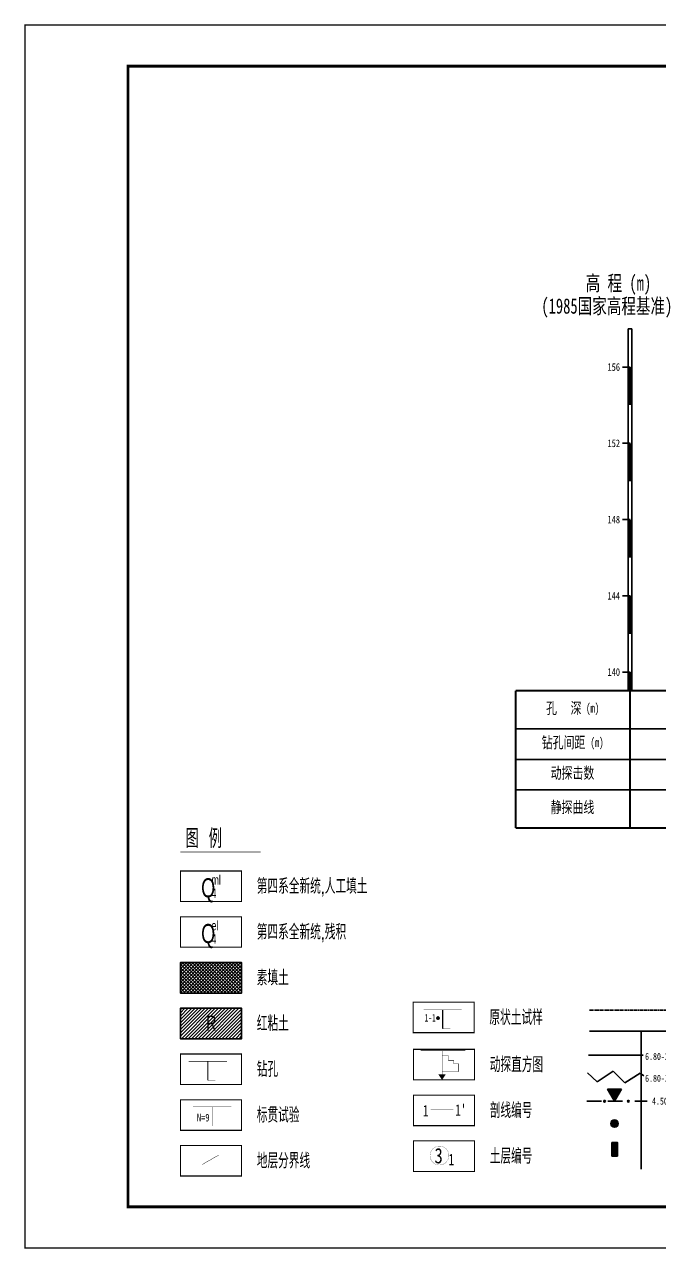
# Model space of a CAD drawing. Header units: millimetres. Extents: x 7577 to 20709, y -191 to 3630.
# Drawn here: x 11084.6 to 11250.8, y 466.6 to 787.6 of the extents above; entities that cross this region are included whole.
import ezdxf
from ezdxf.enums import TextEntityAlignment as Align

# ---------------------------------------------------------------- set-up
doc = ezdxf.new("R2010")
doc.units = ezdxf.units.MM
doc.linetypes.add('DASHED2', pattern=[0.375, 0.25, -0.125])
for name, color, linetype in [('GiCAD_PouMian', 7, 'Continuous'), ('GiCAD_TLTuKuang', 7, 'Continuous'), ('GiCAD_TuLi', 7, 'Continuous'), ('GiCAD_WXP', 1, 'Continuous')]:
    doc.layers.add(name, color=color, linetype=linetype)
doc.styles.add('LZ_FONTS_FS', font='simfang.ttf', dxfattribs={"width": 0.7})
doc.styles.add('LZ_PMT_BZ', font='simfang.ttf', dxfattribs={"width": 0.7, "height": 3})
doc.styles.add('两侧标尺', font='simfang.ttf', dxfattribs={"width": 0.7, "height": 2})
doc.styles.add('图例', font='ComFont.shx', dxfattribs={"width": 0.7, "height": 2, "bigfont": 'HZTXT12A.SHX'})
doc.styles.add('标注栏-第一列', font='simfang.ttf', dxfattribs={"width": 0.7, "height": 3})
doc.styles.add('高程系统', font='simfang.ttf', dxfattribs={"width": 0.7, "height": 4})
pattern_1 = [(45, (-592.32915, 78.45997), (-0.088388348, 0.088388348), [])]

# ---------------------------------------------------------------- blocks, each defined once
blk = doc.blocks.new('tlgkzk')
for points, const_width in [([(2.17, 6.08), (12.17, 6.08)], 0.1), ([(7.17, 6.08), (7.17, 1.08)], 0.3), ([(7.17, 1.08), (9.17, 1.08)], 0.1)]:
    blk.add_lwpolyline(points, dxfattribs=dict(const_width=const_width))
blk = doc.blocks.new('tlgkbg')
at = {"const_width": 0.1}
for points in [[(3.3, 6.16), (13.3, 6.16)], [(8.3, 6.16), (8.3, 1.16)]]:
    blk.add_lwpolyline(points, dxfattribs=at)
at = {"style": 'LZ_PMT_BZ', "width": 0.7}
blk.add_text('N=9', height=2, dxfattribs=at).set_placement((4.31, 2.32))
blk = doc.blocks.new('tlgkfcx')
blk.add_lwpolyline([(5.6, 2.97, 0, 0, 0), (5.69, 3.02, 0.1, 0.1, 0), (10.03, 5.5, 0.1, 0.1, 0)], format="xyseb")
blk = doc.blocks.new('tlgkyzt')
at = {"const_width": 0.1}
for points in [[(2.74, 6.02), (12.74, 6.02)], [(7.74, 1.02), (9.74, 1.02)]]:
    blk.add_lwpolyline(points, dxfattribs=at)
at = {"const_width": 0.5}
blk.add_lwpolyline([(6.28, 3.84, 1), (6.78, 3.84, 1)], format="xyb", close=True, dxfattribs=at)
blk.add_lwpolyline([(7.74, 6.02, 0.3, 0.3, 0), (7.74, 1.02, 0.1, 0.1, 0), (7.74, 1.02, 0.1, 0.1, 0)], format="xyseb")
at = {"style": 'LZ_FONTS_FS', "width": 0.6}
blk.add_text('1-1', height=2, dxfattribs=at).set_placement((3.01, 2.91))
blk = doc.blocks.new('tlgkdtzft')
at = {"const_width": 0.1}
for points in [[(1.92, 7.67), (13.62, 7.67)], [(7.5, 7.67), (7.5, 1.5)], [(7.44, 6.29), (9.21, 6.29), (9.21, 5.05), (10.58, 5.05), (10.58, 4.18), (11.85, 4.18), (11.85, 2.18), (7.44, 2.18)]]:
    blk.add_lwpolyline(points, dxfattribs=at)
blk.add_lwpolyline([(7.5, 0, 0, 2, 0), (7.5, 1.5, 2, 2, 0)], format="xyseb")
blk = doc.blocks.new('tlgkpxbh')
at = {"const_width": 0.1}
blk.add_lwpolyline([(4.48, 4.15), (10.48, 4.15)], dxfattribs=at)
at = {"style": 'LZ_PMT_BZ', "width": 0.7}
for s, p in [('1', (2.5, 2.43)), ("1'", (10.98, 2.6))]:
    blk.add_text(s, height=3, dxfattribs=at).set_placement(p)
blk = doc.blocks.new('tlgkdcbh')
at = {"const_width": 0.05}
blk.add_lwpolyline([(4.34, 4.16, 1), (9.29, 4.16, 1)], format="xyb", close=True, dxfattribs=at)
at = {"style": 'LZ_PMT_BZ'}
for s, height, width, p in [('3', 4, 0.8, (5.5, 2.12)), ('1', 3, 0.7, (9.24, 1.62))]:
    blk.add_text(s, height=height, dxfattribs=dict(at, width=width)).set_placement(p)
blk = doc.blocks.new('tl_spec')
at = {"layer": 'GiCAD_TLTuKuang'}
h = blk.add_hatch(dxfattribs=at)
h.set_pattern_fill('ANSI31', color=256, style=0)
h.set_pattern_definition(pattern_1)
h.paths.add_polyline_path([(6.58, -23.87), (8.4, -20.73), (4.77, -20.73)])
h = blk.add_hatch(dxfattribs=at)
h.set_pattern_fill('ANSI31', color=256, style=0)
h.set_pattern_definition(pattern_1)
edge = h.paths.add_edge_path()
edge.add_arc((6.58, -29.72), 0.97, 0, 360)
h = blk.add_hatch(dxfattribs=at)
h.set_pattern_fill('ANSI31', color=256, style=0)
h.set_pattern_definition(pattern_1)
h.paths.add_polyline_path([(5.91, -34.65), (7.34, -34.65), (7.34, -38.26), (5.91, -38.26)])
at = {"layer": 'GiCAD_TLTuKuang', "linetype": 'DASHED2'}
blk.add_line((0, 0), (28.68, 0), dxfattribs=at)
at = {"layer": 'GiCAD_TLTuKuang'}
for p, q in [((28.68, -5.47), (0, -5.47)), ((13.56, -5.47), (13.56, -41.67)), ((-0.2, -11.74), (14.08, -11.74)), ((2.04, -18.77), (6.26, -15.96)), ((6.26, -15.96), (9.26, -19.04)), ((-0.46, -16.39), (2.04, -18.77)), ((9.26, -19.04), (13.32, -16.51)), ((13.32, -16.51), (14.26, -17.17)), ((4.77, -20.73), (8.4, -20.73)), ((6.58, -23.87), (4.77, -20.73)), ((6.58, -23.87), (8.4, -20.73)), ((3.17, -23.87), (-0.65, -23.87)), ((8.67, -23.87), (4.86, -23.87)), ((15.13, -23.87), (11.9, -23.87))]:
    blk.add_line(p, q, dxfattribs=at)
blk.add_lwpolyline([(5.91, -34.65), (7.34, -34.65), (7.34, -38.26), (5.91, -38.26)], close=True, dxfattribs=at)
for centre, radius in [((3.98, -23.87), 0.22), ((10.22, -23.87), 0.22), ((6.58, -29.72), 0.97)]:
    blk.add_circle(centre, radius, dxfattribs=at)
at = {"layer": 'GiCAD_TLTuKuang', "color": 7, "style": 'LZ_FONTS_FS', "width": 0.7}
for s, p in [('原始地面线', (31.29, -1.6)), ('实际地面线', (31.29, -7.85)), ('分层界线及标高', (31.29, -13.58)), ('分层界线及标高', (31.29, -19.83)), ('静止水位深度及标高', (31.29, -25.82)), ('取原状土试样位置', (31.29, -32.07)), ('取岩石试样位置', (31.29, -38.66))]:
    blk.add_text(s, height=4, dxfattribs=at).set_placement(p)
at = {"layer": 'GiCAD_TLTuKuang', "linetype": 'DASHED2', "style": 'LZ_FONTS_FS', "width": 0.7}
for s, p in [('6.80-2052.19', (14.6, -13.02)), ('6.80-2052.19', (14.6, -18.75)), ('4.50-2055.45', (16.42, -24.74))]:
    blk.add_text(s, height=1.8229, dxfattribs=at).set_placement(p)

msp = doc.modelspace()

# ---------------------------------------------------------------- hatches: boundary and pattern name
at = {"layer": 'GiCAD_TuLi'}
h = msp.add_hatch(dxfattribs=at)
h.set_pattern_fill('GKSTT', scale=0.125, style=0, pattern_type=2)
h.set_pattern_definition([(45, (-921.25996, -58.71925), (-0.441941738, 0.441941738), []), (135, (-921.25996, -58.71925), (-0.441941738, -0.441941738), [])])
h.paths.add_polyline_path([(11125.47, 533.63), (11141.47, 533.63), (11141.47, 541.63), (11125.47, 541.63)])
h = msp.add_hatch(dxfattribs=at)
h.set_pattern_fill('GKHNT', scale=0.125, style=0, pattern_type=2)
h.set_pattern_definition([(45, (-921.25996, -58.71925), (-0.441941738, 0.441941738), [])])
h.paths.add_polyline_path([(11125.47, 521.63), (11141.47, 521.63), (11141.47, 529.63), (11125.47, 529.63)])

# ---------------------------------------------------------------- linework, layer by layer
at = {"layer": 'GiCAD_PouMian', "color": 1}
for p, q in [((11242.85, 612.91), (11242.85, 707.81)), ((11242.85, 707.81), (11243.85, 707.81)), ((11243.85, 612.91), (11243.85, 707.81)), ((11241.35, 697.81), (11243.35, 697.81)), ((11241.35, 677.81), (11243.35, 677.81)), ((11241.35, 657.81), (11243.35, 657.81)), ((11241.35, 637.81), (11243.35, 637.81)), ((11241.35, 617.81), (11243.35, 617.81))]:
    msp.add_line(p, q, dxfattribs=at)
at = {"layer": 'GiCAD_PouMian'}
for points, const_width in [([(11084.69, 466.75), (11538.29, 466.75), (11538.29, 787.51), (11084.69, 787.51), (11084.69, 466.75)], 0.27), ([(11111.69, 477.55), (11527.49, 477.55), (11527.49, 776.71), (11111.69, 776.71), (11111.69, 477.55), (11527.49, 477.55)], 0.756)]:
    msp.add_lwpolyline(points, dxfattribs=dict(at, const_width=const_width))
at = {"layer": 'GiCAD_PouMian', "color": 1, "const_width": 1, "flags": 128}
for points in [[(11243.35, 697.81), (11243.35, 687.81)], [(11243.35, 677.81), (11243.35, 667.81)], [(11243.35, 657.81), (11243.35, 647.81)], [(11243.35, 637.81), (11243.35, 627.81)], [(11243.35, 617.81), (11243.35, 612.91)]]:
    msp.add_lwpolyline(points, dxfattribs=at)
at = {"layer": 'GiCAD_TuLi', "color": 7, "flags": 128}
for points, const_width in [([(11125.47, 570.63), (11146.47, 570.63)], 0.2), ([(11125.47, 569.63), (11146.47, 569.63)], 0.01)]:
    msp.add_lwpolyline(points, dxfattribs=dict(at, const_width=const_width))
at = {"layer": 'GiCAD_TuLi', "color": 7, "const_width": 0.3, "flags": 128}
for points in [[(11125.47, 557.63), (11141.47, 557.63), (11141.47, 565.63), (11125.47, 565.63)], [(11125.47, 545.63), (11141.47, 545.63), (11141.47, 553.63), (11125.47, 553.63)], [(11125.47, 533.63), (11141.47, 533.63), (11141.47, 541.63), (11125.47, 541.63)], [(11125.47, 521.63), (11141.47, 521.63), (11141.47, 529.63), (11125.47, 529.63)], [(11186.47, 523.22), (11202.47, 523.22), (11202.47, 531.22), (11186.47, 531.22)], [(11125.47, 509.63), (11141.47, 509.63), (11141.47, 517.63), (11125.47, 517.63)], [(11186.57, 510.84), (11202.57, 510.84), (11202.57, 518.84), (11186.57, 518.84)], [(11125.47, 497.63), (11141.47, 497.63), (11141.47, 505.63), (11125.47, 505.63)], [(11186.57, 498.84), (11202.57, 498.84), (11202.57, 506.84), (11186.57, 506.84)], [(11186.57, 486.84), (11202.57, 486.84), (11202.57, 494.84), (11186.57, 494.84)], [(11125.47, 485.63), (11141.47, 485.63), (11141.47, 493.63), (11125.47, 493.63)]]:
    msp.add_lwpolyline(points, close=True, dxfattribs=at)
at = {"layer": 'GiCAD_TuLi'}
for points in [[(11125.47, 533.63), (11141.47, 533.63), (11141.47, 541.63), (11125.47, 541.63)], [(11125.47, 521.63), (11141.47, 521.63), (11141.47, 529.63), (11125.47, 529.63)]]:
    msp.add_lwpolyline(points, close=True, dxfattribs=at)
at = {"layer": 'GiCAD_WXP', "color": 1, "const_width": 0.5}
for points in [[(11213.35, 612.91), (11431.83, 612.91)], [(11213.35, 612.91), (11213.35, 576.91)], [(11243.35, 612.91), (11243.35, 576.91)], [(11213.35, 576.91), (11431.83, 576.91)]]:
    msp.add_lwpolyline(points, dxfattribs=at)
at = {"layer": 'GiCAD_WXP', "color": 1}
for points in [[(11213.35, 602.91), (11431.83, 602.91)], [(11213.35, 594.91), (11431.83, 594.91)], [(11213.35, 586.91), (11431.83, 586.91)]]:
    msp.add_lwpolyline(points, dxfattribs=at)

# ---------------------------------------------------------------- block references
at = {"layer": 'GiCAD_TuLi'}
for name, p in [('tl_spec', (11232.7, 529.11)), ('tlgkyzt', (11186.47, 523.22)), ('tlgkdtzft', (11186.57, 510.84)), ('tlgkzk', (11125.47, 509.63)), ('tlgkpxbh', (11186.57, 498.84)), ('tlgkbg', (11125.47, 497.63)), ('tlgkfcx', (11125.47, 485.63)), ('tlgkdcbh', (11186.57, 486.84))]:
    msp.add_blockref(name, p, dxfattribs=at)

# ---------------------------------------------------------------- texts
at = {"layer": 'GiCAD_PouMian', "color": 1, "width": 0.7}
for s, height, style, p in [('高 程 (m)', 4, '高程系统', (11231.73, 717.81)), ('(1985国家高程基准)', 4, '高程系统', (11220.1, 711.81)), ('156', 2, '两侧标尺', (11237.45, 696.81)), ('152', 2, '两侧标尺', (11237.45, 676.81)), ('148', 2, '两侧标尺', (11237.45, 656.81)), ('144', 2, '两侧标尺', (11237.45, 636.81)), ('140', 2, '两侧标尺', (11237.45, 616.81))]:
    msp.add_text(s, height=height, dxfattribs=dict(at, style=style)).set_placement(p)
at = {"layer": 'GiCAD_TuLi', "color": 7, "style": '图例', "width": 0.7}
for s, height, p in [(' 图  例 ', 5, (11125.47, 571.63)), ('Q', 5, (11130.9, 558.73)), ('ml', 2.5, (11133.59, 562.06)), ('第四系全新统,人工填土', 4, (11145.47, 559.63)), ('4', 2.5, (11133.59, 558.53)), ('el', 2.5, (11133.59, 550.06)), ('Q', 5, (11130.9, 546.73)), ('4', 2.5, (11133.59, 546.53)), ('第四系全新统,残积', 4, (11145.47, 547.63)), ('素填土', 4, (11145.47, 535.63)), ('R', 4, (11132.17, 523.73)), ('红粘土', 4, (11145.47, 523.63)), ('原状土试样', 4, (11206.47, 525.22)), ('动探直方图', 4, (11206.57, 512.84)), ('钻孔', 4, (11145.47, 511.63)), ('标贯试验', 4, (11145.47, 499.63)), ('剖线编号', 4, (11206.57, 500.84)), ('地层分界线', 4, (11145.47, 487.63)), ('土层编号', 4, (11206.57, 488.84))]:
    msp.add_text(s, height=height, dxfattribs=at).set_placement(p)
at = {"layer": 'GiCAD_WXP', "color": 4, "style": '标注栏-第一列', "width": 0.7}
for s, height, p in [('孔', 3, (11221.33, 605.96)), ('深', 3, (11227.76, 605.96)), (' (m)', 2.43, (11230.67, 606.41)), ('钻孔间距', 3, (11220.19, 596.96)), (' (m)', 2.43, (11231.81, 597.41)), ('动探击数', 3, (11222.54, 588.96)), ('静探曲线', 3, (11222.54, 579.96))]:
    msp.add_text(s, height=height, dxfattribs=at).set_placement(p, align=Align.BOTTOM_LEFT)

doc.saveas('drawing.dxf')
